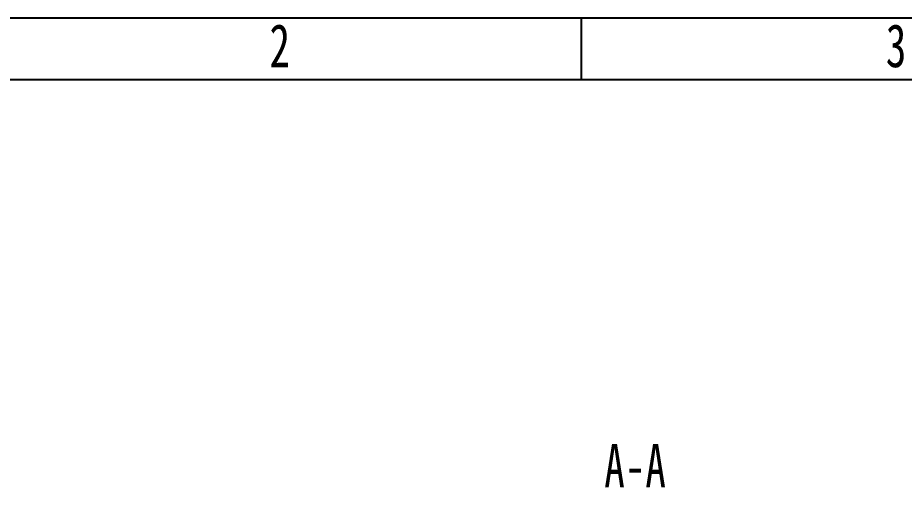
# Model space of a CAD drawing. Header units: millimetres. Extents: x 0 to 304, y 0 to 210.
# Drawn here: x 62.8 to 134.7, y 171.9 to 210 of the extents above; entities that cross this region are included whole.
import ezdxf

# ---------------------------------------------------------------- set-up
doc = ezdxf.new("R2010")
doc.units = ezdxf.units.MM
doc.layers.add('图框', color=7, linetype='Continuous')
doc.styles.add('SLDTEXTSTYLE3', font='TXT', dxfattribs={"width": 0.7})

msp = doc.modelspace()

# ---------------------------------------------------------------- linework, layer by layer
at = {"layer": '图框'}
for p, q in [((0, 210), (297, 210)), ((108.5, 210), (108.5, 205))]:
    msp.add_line(p, q, dxfattribs=at)
at = {"layer": '图框', "linetype": 'Continuous', "lineweight": 25}
msp.add_line((25, 205), (292, 205), dxfattribs=at)

# ---------------------------------------------------------------- texts
at = {"layer": '图框', "char_height": 3.5, "attachment_point": 2, "style": 'SLDTEXTSTYLE3'}
for s, insert in [('2', (84.0444, 209.4917)), ('3', (134.0444, 209.4917)), ('A-A', (112.8689, 175.43))]:
    msp.add_mtext(s, dxfattribs=dict(at, insert=insert))

doc.saveas('drawing.dxf')
